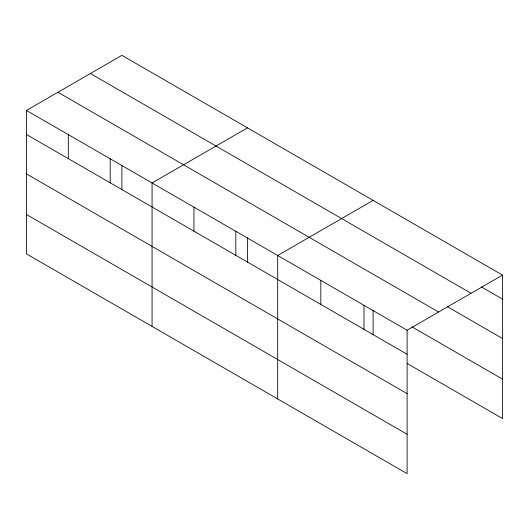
<?xml version="1.0" encoding="UTF-8"?>
<svg xmlns="http://www.w3.org/2000/svg" width="529" height="529" viewBox="0 0 529 529"><rect width="100%" height="100%" fill="white"/><g stroke="black" fill="none" stroke-linecap="round" stroke-linejoin="round"><path stroke-width="0.79" d="M26.45 110.442L407.112 330.208L407.112 473.66L26.45 253.887L26.45 110.442L121.888 55.34L502.55 275.113L502.55 418.558L407.072 363.436M247.506 127.866L152.068 182.961L152.068 326.413M373.124 200.385L277.685 255.487L277.685 398.939M407.112 330.208L502.55 275.113M481.33 286.897L502.55 299.143M90.393 73.524L471.055 293.291M447.389 306.701L502.55 338.553M57.945 92.258L438.607 312.031M412.025 326.889L502.55 379.154M26.45 134.472L407.112 354.245M26.45 173.882L407.112 393.655M26.45 214.483L407.112 434.256M373.124 310.179L373.124 334.804M363.972 305.306L363.972 329.336M320.825 280.396L320.825 304.426M247.506 237.653L247.506 262.285M235.815 231.312L235.815 255.348M193.938 207.137L193.938 231.173M121.888 165.127L121.888 189.759M110.197 158.786L110.197 182.822M68.32 134.617L68.32 158.647"/></g></svg>
